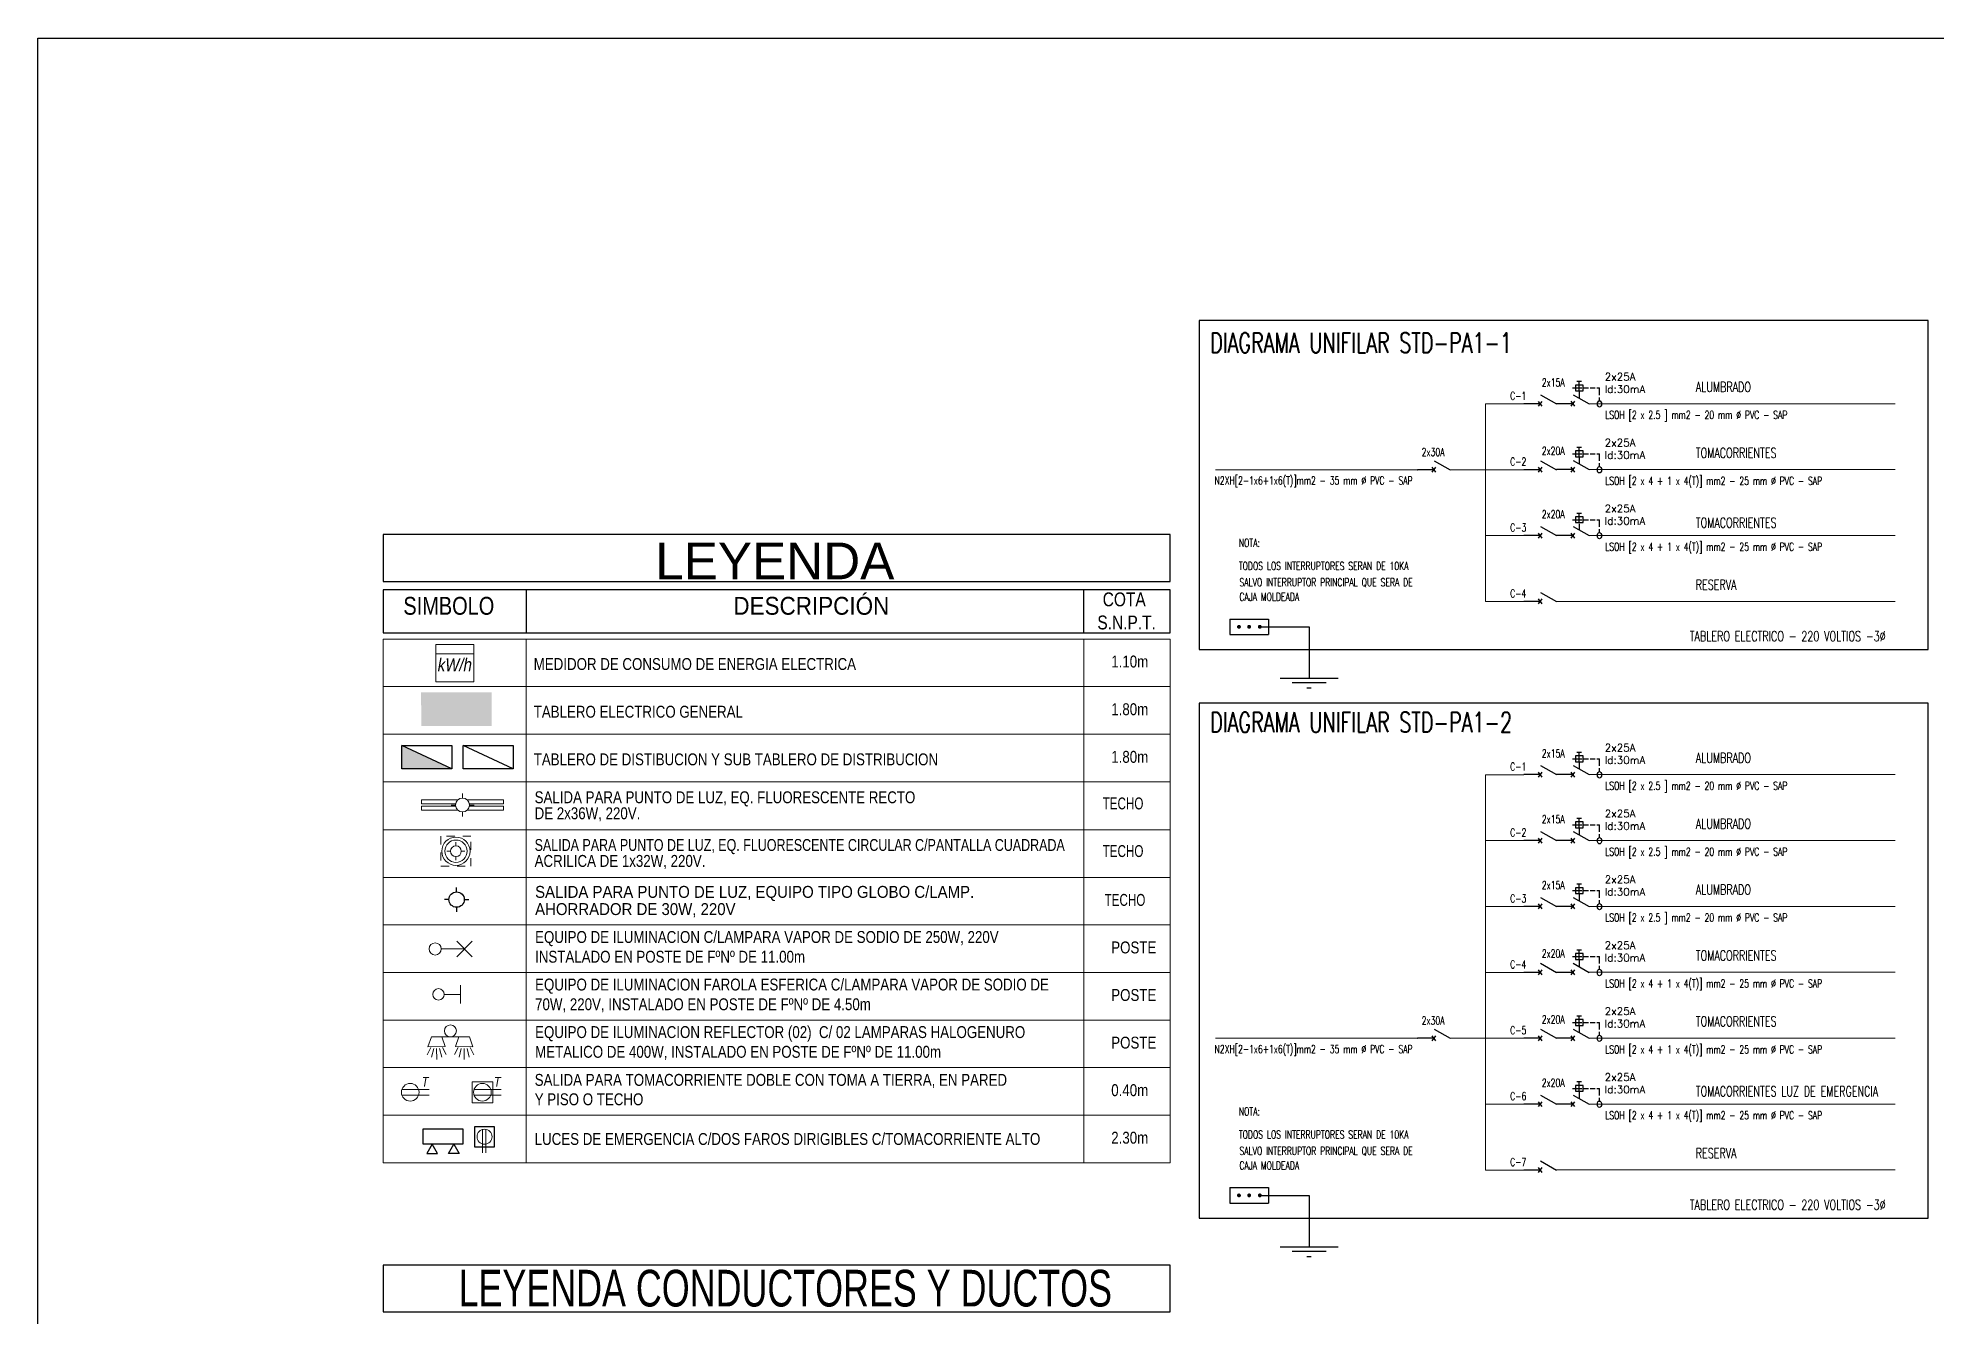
# Model space of a CAD drawing. Header units: millimetres. Extents: x 3354 to 3637, y 1117 to 1358.
# Drawn here: x 3353.99 to 3377.47, y 1182.05 to 1197.85 of the extents above; entities that cross this region are included whole.
import ezdxf

# ---------------------------------------------------------------- set-up
doc = ezdxf.new("R2010")
doc.units = ezdxf.units.MM
for name, pattern in [('CONTINUA', [0]), ('HIDDEN2', [0.1875, 0.125, -0.0625]), ('TRAZOS1', [0.15, 0.1, -0.05])]:
    doc.linetypes.add(name, pattern=pattern)
for name, color, linetype, lineweight in [('06- DIAFRAMA UNIFILARES', 44, 'HIDDEN2', 15), ('ACCESORIO', 4, 'Continuous', 20), ('ACCESORIOS', 4, 'Continuous', 18), ('CAB30mm', 60, 'Continuous', 30), ('columnas', 1, 'Continuous', 5), ('FIERR2', 41, 'Continuous', 20), ('LAMPARAS', 2, 'Continuous', 13), ('LAMPARAS AHORRADORAS', 2, 'Continuous', 20), ('SANIT', 160, 'Continuous', 60), ('TABLERO', 122, 'Continuous', 25)]:
    doc.layers.add(name, color=color, linetype=linetype, lineweight=lineweight)
for name, color, linetype in [('06-LNA FZA', 150, 'Continuous'), ('10LAUXILIAR', 1, 'Continuous'), ('40ALUMBRADO', 5, 'Continuous'), ('B-NOTAS', 7, 'Continuous'), ('EQUIPOS', 4, 'Continuous'), ('G-TEXTOS-NOTAS', 7, 'Continuous'), ('LUMINARIAS', 2, 'Continuous')]:
    doc.layers.add(name, color=color, linetype=linetype)
doc.layers.add('texto', color=7, linetype='Continuous', lineweight=9, true_color=0x000000)
doc.styles.add('50-NOTAS', font='romans.shx', dxfattribs={"height": 0.1})
doc.styles.add('B-NOTAS', font='romans.shx', dxfattribs={"width": 0.8, "height": 2.5})
doc.styles.add('BYE', font='ARIALN.TTF', dxfattribs={"oblique": 10, "height": 2})
doc.styles.add('NPT', font='arial.ttf', dxfattribs={"height": 0.1})
doc.styles.get("Standard").update_dxf_attribs({"font": 'arial.ttf'})

# ---------------------------------------------------------------- blocks, each defined once
blk = doc.blocks.new('SC')
at = {"layer": '06-LNA FZA'}
for p, q in [((-0.432, 0.057), (-0.342, -0.059)), ((-0.342, 0.057), (-0.432, -0.059)), ((-0.374, 0.211), (0, -0.001)), ((-0.387, -0.001), (-0.765, -0.001))]:
    blk.add_line(p, q, dxfattribs=at)
blk = doc.blocks.new('DIFERENCIAL')
at = {"color": 1, "linetype": 'Continuous', "ltscale": 0.1}
for p, q in [((-0.642, 0.319), (-0.602, 0.319)), ((-0.58, 0.319), (-0.504, 0.319)), ((-0.509, 0.412), (-0.575, 0.412)), ((-0.542, 0.281), (-0.542, 0.356)), ((-0.48, 0.319), (-0.407, 0.319)), ((-0.385, 0.319), (-0.31, 0.319)), ((-0.287, 0.319), (-0.248, 0.319)), ((-0.248, 0.216), (-0.248, 0.319)), ((-0.248, 0.134), (-0.248, 0.183))]:
    blk.add_line(p, q, dxfattribs=at)
blk.add_lwpolyline([(-0.596, 0.276), (-0.486, 0.276), (-0.486, 0.361), (-0.596, 0.361)], close=True, dxfattribs=at)
for points in [[(-0.542, 0.376), (-0.542, 0.412)], [(-0.542, 0.261), (-0.542, 0.171)]]:
    blk.add_lwpolyline(points, dxfattribs=at)
blk.add_ellipse((-0.248, 0.087), major_axis=(0, -0.0467), ratio=0.654896, dxfattribs=at)
at = {"layer": 'G-TEXTOS-NOTAS', "style": '50-NOTAS'}
for s, p in [('2x25A', (-0.172, 0.427)), ('Id:30mA', (-0.172, 0.247))]:
    blk.add_text(s, height=0.11, dxfattribs=at).set_placement(p)
blk = doc.blocks.new('ID')
at = {"color": 1, "linetype": 'Continuous', "ltscale": 0.1}
for p, q in [((3472.703, 1590.813), (3472.737, 1590.813)), ((3472.756, 1590.813), (3472.82, 1590.813)), ((3472.816, 1590.892), (3472.76, 1590.892)), ((3472.788, 1590.781), (3472.788, 1590.845)), ((3472.841, 1590.813), (3472.903, 1590.813)), ((3472.922, 1590.813), (3472.986, 1590.813)), ((3473.005, 1590.813), (3473.038, 1590.813)), ((3473.038, 1590.725), (3473.038, 1590.813)), ((3473.038, 1590.655), (3473.038, 1590.697))]:
    blk.add_line(p, q, dxfattribs=at)
blk.add_lwpolyline([(3472.742, 1590.777), (3472.835, 1590.777), (3472.835, 1590.849), (3472.742, 1590.849)], close=True, dxfattribs=at)
for points in [[(3472.788, 1590.862), (3472.788, 1590.892)], [(3472.788, 1590.764), (3472.788, 1590.687)]]:
    blk.add_lwpolyline(points, dxfattribs=at)
blk.add_ellipse((3473.038, 1590.616), major_axis=(0, -0.0398), ratio=0.654896, dxfattribs=at)
at = {"layer": 'G-TEXTOS-NOTAS', "style": '50-NOTAS'}
for s, p in [('2x25A', (3473.103, 1590.905)), ('Id:30mA', (3473.103, 1590.752))]:
    blk.add_text(s, height=0.0937, dxfattribs=at).set_placement(p)
blk = doc.blocks.new('TABLERO ELECTRICO')
at = {"layer": 'TABLERO'}
blk.add_hatch(color=256, dxfattribs=at).paths.add_polyline_path([(138.888, 62.418), (138.888, 61.688), (139.228, 62.418)])
blk.add_line((138.888, 61.688), (139.228, 62.418), dxfattribs=at)
blk.add_lwpolyline([(139.228, 62.418), (139.228, 61.688), (138.888, 61.688), (138.888, 62.418)], close=True, dxfattribs=at)
blk = doc.blocks.new('tomacorriente')
at = {"layer": 'ACCESORIOS'}
for p, q in [((192.164, 54.007), (192.389, 54.007)), ((192.164, 53.958), (192.389, 53.958))]:
    blk.add_line(p, q, dxfattribs=at)
blk.add_circle((192.232, 53.983), 0.0729, dxfattribs=at)
at = {"layer": 'ACCESORIOS', "style": 'BYE', "oblique": 10}
blk.add_text('T', height=0.0794, dxfattribs=at).set_placement((192.322, 54.03))
blk = doc.blocks.new('MEDIDOR ELECTRICO')
at = {"layer": 'ACCESORIO', "linetype": 'Continuous', "lineweight": 20, "ltscale": 0.1}
blk.add_line((3557.225, 1214.428), (3557.835, 1214.428), dxfattribs=at)
blk.add_lwpolyline([(3557.225, 1214.58), (3557.835, 1214.58), (3557.835, 1213.977), (3557.225, 1213.977)], close=True, dxfattribs=at)
at = {"layer": 'ACCESORIO', "linetype": 'Continuous', "lineweight": 20, "ltscale": 0.1, "style": 'BYE', "oblique": 10}
blk.add_text('kW/h', height=0.2098, dxfattribs=at).set_placement((3557.244, 1214.148))
blk = doc.blocks.new('fl')
at = {"layer": 'LAMPARAS AHORRADORAS'}
for p, q in [((3552.821, 1728.15), (3552.754, 1728.15)), ((3552.922, 1728.251), (3552.922, 1728.318)), ((3553.023, 1728.15), (3553.09, 1728.15)), ((3552.922, 1728.049), (3552.922, 1727.982))]:
    blk.add_line(p, q, dxfattribs=at)
for points in [[(3552.906, 1728.249), (3552.906, 1728.75), (3552.846, 1728.75), (3552.846, 1728.216)], [(3552.938, 1728.249), (3552.938, 1728.75), (3552.998, 1728.75), (3552.998, 1728.216)], [(3552.846, 1728.084), (3552.846, 1727.55), (3552.906, 1727.55), (3552.906, 1728.05)], [(3552.998, 1728.084), (3552.998, 1727.55), (3552.938, 1727.55), (3552.938, 1728.05)]]:
    blk.add_lwpolyline(points, dxfattribs=at)
blk.add_circle((3552.922, 1728.15), 0.101, dxfattribs=at)
blk = doc.blocks.new('FLUORESCENTE CIRCULAR')
at = {"layer": 'LAMPARAS'}
for p, q in [((-792.671, 1801.4), (-792.719, 1801.4)), ((-792.598, 1801.472), (-792.598, 1801.521)), ((-792.526, 1801.4), (-792.478, 1801.4)), ((-792.598, 1801.328), (-792.598, 1801.28))]:
    blk.add_line(p, q, dxfattribs=at)
at = {"layer": 'LAMPARAS', "linetype": 'TRAZOS1', "ltscale": 0.75}
blk.add_lwpolyline([(-792.798, 1801.6), (-792.798, 1801.2), (-792.398, 1801.2), (-792.398, 1801.6)], close=True, dxfattribs=at)
at = {"layer": 'LAMPARAS'}
for radius in [0.189, 0.149, 0.0723]:
    blk.add_circle((-792.598, 1801.4), radius, dxfattribs=at)
blk = doc.blocks.new('reflect')
at = {"layer": 'LAMPARAS'}
for p, q in [((-0.507, 0.787, 0.008), (-0.813, 0.786, 0.016)), ((-0.501, 0.869, 0.008), (-0.751, 0.931, 0.014)), ((-0.501, 0.706, 0.008), (-0.75, 0.642, 0.014)), ((-0.477, 0.955, 0.007), (-0.677, 1.059, 0.012)), ((-0.476, 0.619, 0.007), (-0.676, 0.514, 0.012)), ((-0.451, 1.032, 0.007), (-0.174, 0.936)), ((-0.449, 0.543, 0.007), (-0.451, 1.032, 0.007)), ((-0.449, 0.543, 0.007), (-0.173, 0.64)), ((-0.174, 0.399), (-0.174, 0.936)), ((-0.173, 0.64), (-0.174, 0.936)), ((-0.507, 0.011, 0.008), (-0.813, 0.012, 0.016)), ((-0.501, 0.093, 0.008), (-0.75, 0.156, 0.014)), ((-0.476, 0.179, 0.007), (-0.676, 0.284, 0.012)), ((-0.449, 0.255, 0.007), (-0.451, -0.233, 0.007)), ((-0.449, 0.255, 0.007), (-0.173, 0.158)), ((-0.174, 0.399), (-0.174, -0.138)), ((-0.173, 0.158), (-0.174, -0.138)), ((-0.501, -0.07, 0.008), (-0.751, -0.132, 0.014)), ((-0.477, -0.157, 0.007), (-0.677, -0.261, 0.012)), ((-0.451, -0.233, 0.007), (-0.174, -0.138))]:
    blk.add_line(p, q, dxfattribs=at)
blk.add_circle((-0.005, 0.399), 0.169, dxfattribs=at)
blk = doc.blocks.new('T')
at = {"color": 4, "linetype": 'Continuous', "lineweight": 20, "ltscale": 0.1}
for p, q in [((-49.222, 238.573), (-49.433, 238.573)), ((-49.222, 238.544), (-49.433, 238.544))]:
    blk.add_line(p, q, dxfattribs=at)
blk.add_circle((-49.289, 238.556), 0.0671, dxfattribs=at)

msp = doc.modelspace()

# ---------------------------------------------------------------- hatches: boundary and pattern name
at = {"layer": 'TABLERO', "linetype": 'Continuous'}
h = msp.add_hatch(color=256, dxfattribs=at)
h.dxf.hatch_style = 1
h.paths.add_polyline_path([(3359.604, 1189.344), (3359.603, 1189.76), (3359.166, 1189.76), (3358.73, 1189.759), (3358.731, 1189.344)])

# ---------------------------------------------------------------- linework, layer by layer
at = {"ltscale": 2}
msp.add_lwpolyline([(3353.989, 1197.853), (3406.982, 1197.853), (3406.982, 1161.749), (3353.989, 1161.749)], close=True, dxfattribs=at)
at = {"color": 2, "lineweight": 25}
for points in [[(3359.247, 1184.174), (3358.754, 1184.174), (3358.754, 1184.362), (3359.247, 1184.362)], [(3358.867, 1184.174), (3358.799, 1184.057), (3358.934, 1184.057)], [(3359.134, 1184.174), (3359.202, 1184.057), (3359.067, 1184.057)]]:
    msp.add_lwpolyline(points, close=True, dxfattribs=at)
msp.add_lwpolyline([(3359.637, 1184.387), (3359.389, 1184.387), (3359.389, 1184.138), (3359.637, 1184.138)], close=True)
at = {"layer": '06- DIAFRAMA UNIFILARES', "color": 150, "linetype": 'CONTINUA'}
for p, q in [((3371.898, 1193.329), (3371.898, 1190.884)), ((3372.373, 1193.329), (3371.898, 1193.329)), ((3373.181, 1193.33), (3376.968, 1193.33)), ((3371.06, 1192.514), (3368.559, 1192.514)), ((3371.898, 1192.514), (3371.461, 1192.514)), ((3372.373, 1192.514), (3371.898, 1192.514)), ((3373.181, 1192.515), (3376.968, 1192.515)), ((3372.373, 1191.699), (3371.898, 1191.699)), ((3373.181, 1191.7), (3376.968, 1191.7)), ((3372.373, 1190.884), (3371.898, 1190.884)), ((3372.775, 1190.885), (3376.968, 1190.885)), ((3371.898, 1188.742), (3371.898, 1183.852)), ((3372.373, 1188.742), (3371.898, 1188.742)), ((3373.181, 1188.743), (3376.968, 1188.743)), ((3372.373, 1187.927), (3371.898, 1187.927)), ((3373.181, 1187.928), (3376.968, 1187.928)), ((3372.373, 1187.112), (3371.898, 1187.112)), ((3373.181, 1187.113), (3376.968, 1187.113)), ((3372.373, 1186.297), (3371.898, 1186.297)), ((3373.181, 1186.298), (3376.968, 1186.298)), ((3371.06, 1185.482), (3368.559, 1185.482)), ((3371.898, 1185.482), (3371.461, 1185.482)), ((3372.373, 1185.482), (3371.898, 1185.482)), ((3373.181, 1185.483), (3376.968, 1185.483)), ((3372.373, 1184.667), (3371.898, 1184.667)), ((3373.181, 1184.668), (3376.968, 1184.668)), ((3372.373, 1183.852), (3371.898, 1183.852)), ((3372.775, 1183.853), (3376.968, 1183.853))]:
    msp.add_line(p, q, dxfattribs=at)
at = {"layer": '10LAUXILIAR', "color": 3, "linetype": 'Continuous'}
for p, q in [((3368.734, 1190.667, -1.41), (3369.214, 1190.667, -1.41)), ((3368.734, 1190.667, -1.41), (3368.734, 1190.475, -1.41)), ((3369.214, 1190.667, -1.41), (3369.214, 1190.475, -1.41)), ((3368.734, 1190.475, -1.41), (3369.214, 1190.475, -1.41)), ((3369.118, 1190.571, -1.41), (3369.717, 1190.571, -1.41)), ((3369.717, 1190.571, -1.41), (3369.717, 1189.936, -1.41)), ((3369.357, 1189.936, -1.41), (3370.077, 1189.936, -1.41)), ((3369.508, 1189.881, -1.41), (3369.925, 1189.881, -1.41)), ((3369.689, 1189.816, -1.41), (3369.743, 1189.816, -1.41)), ((3368.734, 1183.635, -1.41), (3369.214, 1183.635, -1.41)), ((3368.734, 1183.635, -1.41), (3368.734, 1183.443, -1.41)), ((3369.214, 1183.635, -1.41), (3369.214, 1183.443, -1.41)), ((3368.734, 1183.443, -1.41), (3369.214, 1183.443, -1.41)), ((3369.118, 1183.539, -1.41), (3369.717, 1183.539, -1.41)), ((3369.717, 1183.539, -1.41), (3369.717, 1182.904, -1.41)), ((3369.357, 1182.904, -1.41), (3370.077, 1182.904, -1.41)), ((3369.508, 1182.85, -1.41), (3369.925, 1182.85, -1.41)), ((3369.689, 1182.784, -1.41), (3369.743, 1182.784, -1.41))]:
    msp.add_line(p, q, dxfattribs=at)
at = {"layer": '10LAUXILIAR', "color": 3, "linetype": 'Continuous', "const_width": 0.024}
for points in [[(3368.836, 1190.571, 1), (3368.86, 1190.571, 1)], [(3368.962, 1190.571, 1), (3368.986, 1190.571, 1)], [(3369.094, 1190.571, 1), (3369.118, 1190.571, 1)], [(3368.836, 1183.539, 1), (3368.86, 1183.539, 1)], [(3368.962, 1183.539, 1), (3368.986, 1183.539, 1)], [(3369.094, 1183.539, 1), (3369.118, 1183.539, 1)]]:
    msp.add_lwpolyline(points, format="xyb", close=True, dxfattribs=at)
at = {"layer": '40ALUMBRADO'}
for points in [[(3377.374, 1194.359), (3368.357, 1194.359), (3368.357, 1190.291), (3377.374, 1190.291)], [(3377.374, 1189.628), (3368.357, 1189.628), (3368.357, 1183.259), (3377.374, 1183.259)]]:
    msp.add_lwpolyline(points, close=True, dxfattribs=at)
for points in [[(3371.06, 1192.514), (3371.058, 1192.514), (3371.058, 1192.514), (3371.06, 1192.514)], [(3371.461, 1192.514), (3371.462, 1192.514), (3371.462, 1192.514), (3371.461, 1192.514)], [(3371.06, 1185.483), (3371.058, 1185.483), (3371.058, 1185.482), (3371.06, 1185.482)], [(3371.461, 1185.482), (3371.462, 1185.482), (3371.462, 1185.483), (3371.461, 1185.483)]]:
    msp.add_lwpolyline(points, dxfattribs=at)
at = {"layer": 'ACCESORIOS'}
msp.add_lwpolyline([(3359.617, 1184.942), (3359.36, 1184.942), (3359.36, 1184.685), (3359.617, 1184.685)], close=True, dxfattribs=at)
at = {"layer": 'CAB30mm'}
for p, q in [((3360.03, 1191.03), (3360.03, 1190.495)), ((3366.93, 1190.495), (3366.93, 1191.03))]:
    msp.add_line(p, q, dxfattribs=at)
for points in [[(3358.262, 1191.132), (3367.999, 1191.132), (3367.999, 1191.711), (3358.262, 1191.711)], [(3358.262, 1190.495), (3367.999, 1190.495), (3367.999, 1191.03), (3358.262, 1191.03)], [(3358.261, 1182.098), (3367.998, 1182.098), (3367.998, 1182.677), (3358.261, 1182.677)]]:
    msp.add_lwpolyline(points, close=True, dxfattribs=at)
at = {"layer": 'FIERR2'}
for p, q in [((3358.261, 1190.42), (3358.261, 1183.94)), ((3358.261, 1190.42), (3367.999, 1190.42)), ((3360.03, 1190.42), (3360.03, 1183.94)), ((3366.93, 1190.42), (3366.93, 1183.94)), ((3367.999, 1190.42), (3367.999, 1183.94)), ((3358.261, 1189.831), (3367.999, 1189.831)), ((3358.261, 1189.242), (3367.999, 1189.242)), ((3358.261, 1188.653), (3367.999, 1188.653)), ((3358.261, 1188.062), (3367.999, 1188.062)), ((3358.261, 1187.472), (3367.999, 1187.472)), ((3358.261, 1186.884), (3367.999, 1186.884)), ((3358.261, 1186.884), (3367.999, 1186.884)), ((3358.261, 1186.296), (3367.999, 1186.296)), ((3358.261, 1185.708), (3367.999, 1185.708)), ((3358.261, 1185.119), (3367.999, 1185.119)), ((3358.261, 1184.531), (3367.999, 1184.531)), ((3358.261, 1183.94), (3367.999, 1183.94))]:
    msp.add_line(p, q, dxfattribs=at)
at = {"layer": 'LAMPARAS'}
for p, q in [((3359.362, 1186.684), (3359.17, 1186.491)), ((3359.17, 1186.684), (3359.362, 1186.491)), ((3358.98, 1186.587), (3359.266, 1186.587)), ((3359.216, 1185.912), (3359.216, 1186.138)), ((3359.016, 1186.025), (3359.216, 1186.025))]:
    msp.add_line(p, q, dxfattribs=at)
for centre, radius in [((3358.904, 1186.587), 0.0752), ((3358.945, 1186.025), 0.0707)]:
    msp.add_circle(centre, radius, dxfattribs=at)
at = {"layer": 'LUMINARIAS'}
for p, q in [((3359.169, 1187.292), (3359.169, 1187.348)), ((3359.074, 1187.197), (3359.018, 1187.197)), ((3359.169, 1187.103), (3359.169, 1187.046)), ((3359.264, 1187.197), (3359.32, 1187.197))]:
    msp.add_line(p, q, dxfattribs=at)
msp.add_circle((3359.169, 1187.197), 0.0947, dxfattribs=at)
at = {"layer": 'TABLERO'}
msp.add_line((3359.869, 1188.816), (3359.252, 1189.104), dxfattribs=at)
msp.add_lwpolyline([(3359.252, 1189.104), (3359.869, 1189.104), (3359.869, 1188.816), (3359.252, 1188.816)], close=True, dxfattribs=at)

# ---------------------------------------------------------------- block references
at = {"color": 4, "lineweight": 25, "xscale": 1.386000000000458, "yscale": 1.386000000000458, "zscale": 1.386000000000458, "rotation": 90}
msp.add_blockref('T', (3690.153, 1252.579), dxfattribs=at)
at = {"layer": '06- DIAFRAMA UNIFILARES', "color": 1, "linetype": 'CONTINUA', "xscale": 0.5280000000003002, "yscale": 0.5280000000003002, "zscale": 0.5280000000003002}
for p in [(3372.777, 1193.329), (3373.181, 1193.33), (3371.462, 1192.514), (3372.777, 1192.514), (3373.181, 1192.515), (3372.777, 1191.699), (3373.181, 1191.7), (3372.777, 1190.885), (3372.777, 1188.743), (3373.181, 1188.743), (3372.777, 1187.928), (3373.181, 1187.928), (3372.777, 1187.113), (3373.181, 1187.113), (3372.777, 1186.298), (3373.181, 1186.298), (3371.462, 1185.483), (3372.777, 1185.483), (3373.181, 1185.483), (3372.777, 1184.668), (3373.181, 1184.668), (3372.777, 1183.853)]:
    msp.add_blockref('SC', p, dxfattribs=at)
at = {"layer": '40ALUMBRADO'}
for p in [(-99.73, -398.103), (-99.73, -398.103), (-99.73, -398.918), (-99.73, -398.918), (-99.73, -404.32), (-99.73, -404.32), (-99.73, -405.135), (-99.73, -405.135), (-99.73, -405.95), (-99.73, -405.95)]:
    msp.add_blockref('ID', p, dxfattribs=at)
at = {"layer": 'ACCESORIOS'}
for name, p, xscale, yscale, zscale in [('MEDIDOR ELECTRICO', (619.847, 255.127), 0.7700000000000001, 0.7700000000000001, 0.7700000000000001), ('tomacorriente', (3072.031, 1104.341), 1.49072, 1.49072, 1.49072), ('tomacorriente', (3072.924, 1104.341), 1.49072, 1.49072, 1.49072)]:
    msp.add_blockref(name, p, dxfattribs=dict(at, xscale=xscale, yscale=yscale, zscale=zscale))
at = {"layer": 'EQUIPOS', "color": 3, "xscale": 0.8522151218380829, "yscale": 0.8522151218380829, "zscale": 0.8522151218380829}
for p in [(3373.52, 1193.253), (3373.52, 1188.666), (3373.52, 1187.851), (3373.52, 1187.036)]:
    msp.add_blockref('DIFERENCIAL', p, dxfattribs=at)
at = {"layer": 'LAMPARAS'}
for name, p, xscale, yscale, zscale, rotation in [('fl', (4822.985, -1820.958), 0.847, 0.847, 0.847, 90), ('reflect', (3359.267, 1185.576), 0.4385390625000001, 0.4385390625000001, 0.4385390625000001, 89.99999999999999)]:
    msp.add_blockref(name, p, dxfattribs=dict(at, xscale=xscale, yscale=yscale, zscale=zscale, rotation=rotation))
at = {"layer": 'LAMPARAS', "xscale": 0.9239999999999998, "yscale": 0.9239999999999998, "zscale": 0.9239999999999998}
msp.add_blockref('FLUORESCENTE CIRCULAR', (4091.521, -476.698), dxfattribs=at)
at = {"layer": 'TABLERO', "xscale": 0.8456448000000001, "yscale": 0.8456448000000001, "zscale": 0.8456448000000001, "rotation": 90}
msp.add_blockref('TABLERO ELECTRICO', (3411.276, 1071.366), dxfattribs=at)

# ---------------------------------------------------------------- texts
at = {"layer": 'B-NOTAS', "style": 'B-NOTAS', "width": 0.7}
for s, height, p in [('DIAGRAMA UNIFILAR STD-PA1-1', 0.2475, (3368.492, 1193.96)), ('2x15A', 0.099, (3372.595, 1193.543)), ('ALUMBRADO ', 0.1237, (3374.5, 1193.475)), ('LSOH [2 x 2.5 ] mm2 - 20 mm %%C PVC - SAP', 0.099, (3373.379, 1193.142)), ('2x30A', 0.099, (3371.109, 1192.683)), ('2x20A', 0.099, (3372.595, 1192.697)), ('TOMACORRIENTES', 0.12375, (3374.5, 1192.66)), ('N2XH[2-1x6+1x6(T)]mm2 - 35 mm %%C PVC - SAP', 0.099, (3368.546, 1192.331, 1.41)), ('LSOH [2 x 4 + 1 x 4(T)] mm2 - 25 mm %%C PVC - SAP', 0.099, (3373.379, 1192.327)), ('2x20A', 0.099, (3372.595, 1191.913)), ('2x20A', 0.099, (3372.595, 1191.913)), ('TOMACORRIENTES', 0.12375, (3374.5, 1191.796)), ('NOTA:', 0.099, (3368.846, 1191.559)), ('LSOH [2 x 4 + 1 x 4(T)] mm2 - 25 mm %%C PVC - SAP', 0.099, (3373.379, 1191.512)), ('TODOS LOS INTERRUPTORES SERAN DE 10KA', 0.099, (3368.846, 1191.274)), ('SALVO INTERRUPTOR PRINCIPAL QUE SERA DE ', 0.099, (3368.854, 1191.072)), ('RESERVA', 0.1237, (3374.5, 1191.03)), ('CAJA MOLDEADA', 0.099, (3368.854, 1190.892)), ('TABLERO ELECTRICO - 220 VOLTIOS -3Ø', 0.12375, (3374.425, 1190.393, -1.41)), ('DIAGRAMA UNIFILAR STD-PA1-2', 0.2475, (3368.492, 1189.266)), ('2x15A', 0.099, (3372.595, 1188.956)), ('ALUMBRADO ', 0.1237, (3374.5, 1188.888)), ('LSOH [2 x 2.5 ] mm2 - 20 mm %%C PVC - SAP', 0.099, (3373.379, 1188.555)), ('2x15A', 0.099, (3372.595, 1188.141)), ('ALUMBRADO ', 0.1237, (3374.5, 1188.074)), ('LSOH [2 x 2.5 ] mm2 - 20 mm %%C PVC - SAP', 0.099, (3373.379, 1187.74)), ('2x15A', 0.099, (3372.595, 1187.327)), ('ALUMBRADO ', 0.1237, (3374.5, 1187.259)), ('LSOH [2 x 2.5 ] mm2 - 20 mm %%C PVC - SAP', 0.099, (3373.379, 1186.925)), ('2x20A', 0.099, (3372.595, 1186.48)), ('TOMACORRIENTES', 0.12375, (3374.5, 1186.444)), ('LSOH [2 x 4 + 1 x 4(T)] mm2 - 25 mm %%C PVC - SAP', 0.099, (3373.379, 1186.11)), ('2x30A', 0.099, (3371.109, 1185.651)), ('2x20A', 0.099, (3372.595, 1185.666)), ('TOMACORRIENTES', 0.12375, (3374.5, 1185.629)), ('N2XH[2-1x6+1x6(T)]mm2 - 35 mm %%C PVC - SAP', 0.099, (3368.546, 1185.299, 1.41)), ('LSOH [2 x 4 + 1 x 4(T)] mm2 - 25 mm %%C PVC - SAP', 0.099, (3373.379, 1185.295)), ('2x20A', 0.099, (3372.595, 1184.882)), ('2x20A', 0.099, (3372.595, 1184.882)), ('TOMACORRIENTES LUZ DE EMERGENCIA', 0.12375, (3374.5, 1184.764)), ('NOTA:', 0.099, (3368.846, 1184.528)), ('LSOH [2 x 4 + 1 x 4(T)] mm2 - 25 mm %%C PVC - SAP', 0.099, (3373.379, 1184.48)), ('TODOS LOS INTERRUPTORES SERAN DE 10KA', 0.099, (3368.846, 1184.242)), ('SALVO INTERRUPTOR PRINCIPAL QUE SERA DE ', 0.099, (3368.854, 1184.04)), ('RESERVA', 0.1237, (3374.5, 1183.999)), ('CAJA MOLDEADA', 0.099, (3368.854, 1183.86)), ('TABLERO ELECTRICO - 220 VOLTIOS -3Ø', 0.12375, (3374.425, 1183.361, -1.41))]:
    msp.add_text(s, height=height, dxfattribs=at).set_placement(p)
at = {"layer": 'B-NOTAS', "ltscale": 0.25, "style": 'B-NOTAS', "width": 0.7}
for s, p in [('C-1', (3372.204, 1193.378)), ('C-2', (3372.204, 1192.564)), ('C-3', (3372.204, 1191.749)), ('C-4', (3372.204, 1190.934)), ('C-1', (3372.204, 1188.792)), ('C-2', (3372.204, 1187.977)), ('C-3', (3372.204, 1187.162)), ('C-4', (3372.204, 1186.347)), ('C-5', (3372.204, 1185.532)), ('C-6', (3372.204, 1184.717)), ('C-7', (3372.204, 1183.902))]:
    msp.add_text(s, height=0.099, dxfattribs=at).set_placement(p)
at = {"layer": 'columnas', "lineweight": 60, "style": 'NPT'}
msp.add_text('LEYENDA', height=0.4537, dxfattribs=at).set_placement((3361.626, 1191.159))
at = {"layer": 'columnas', "lineweight": 60, "style": 'NPT', "width": 0.7}
msp.add_text('LEYENDA CONDUCTORES Y DUCTOS', height=0.45366, dxfattribs=at).set_placement((3359.193, 1182.165))
at = {"layer": 'SANIT', "attachment_point": 1}
for s, insert, char_height, width in [('{\\W0.8;SIMBOLO}', (3358.51, 1190.941), 0.22094, 1.40233), ('{\\W0.9;DESCRIPCIÓN}', (3362.593, 1190.941), 0.22094, 2.78074), (' {\\W0.8;COTA\\PS.N.P.T.}', (3367.096, 1190.996), 0.17145, 2.15786)]:
    msp.add_mtext(s, dxfattribs=dict(at, insert=insert, char_height=char_height, width=width))
at = {"layer": 'texto', "lineweight": 60}
for s, width, p in [('MEDIDOR DE CONSUMO DE ENERGIA ELECTRICA', 0.8, (3360.123, 1190.037)), ('TABLERO ELECTRICO GENERAL', 0.8, (3360.123, 1189.447)), ('TABLERO DE DISTIBUCION Y SUB TABLERO DE DISTRIBUCION', 0.8, (3360.123, 1188.858)), ('SALIDA PARA PUNTO DE LUZ, EQ. FLUORESCENTE RECTO', 0.8, (3360.134, 1188.389)), ('DE 2x36W, 220V.', 0.8, (3360.134, 1188.191)), ('SALIDA PARA PUNTO DE LUZ, EQ. FLUORESCENTE CIRCULAR C/PANTALLA CUADRADA ', 0.75, (3360.134, 1187.799)), ('ACRILICA DE 1x32W, 220V.', 0.8, (3360.134, 1187.602)), ('SALIDA PARA PUNTO DE LUZ, EQUIPO TIPO GLOBO C/LAMP. ', 0.9, (3360.14, 1187.219)), ('AHORRADOR DE 30W, 220V', 0.9, (3360.14, 1187.006)), ('EQUIPO DE ILUMINACION C/LAMPARA VAPOR DE SODIO DE 250W, 220V', 0.8, (3360.14, 1186.661)), ('INSTALADO EN POSTE DE FºNº DE 11.00m', 0.8, (3360.14, 1186.417)), ('EQUIPO DE ILUMINACION FAROLA ESFERICA C/LAMPARA VAPOR DE SODIO DE ', 0.8, (3360.14, 1186.073)), ('70W, 220V, INSTALADO EN POSTE DE FºNº DE 4.50m', 0.8, (3360.14, 1185.829)), ('EQUIPO DE ILUMINACION REFLECTOR (02)  C/ 02 LAMPARAS HALOGENURO', 0.8, (3360.14, 1185.485)), ('METALICO DE 400W, INSTALADO EN POSTE DE FºNº DE 11.00m', 0.8, (3360.14, 1185.241)), ('SALIDA PARA TOMACORRIENTE DOBLE CON TOMA A TIERRA, EN PARED ', 0.8, (3360.135, 1184.894)), ('Y PISO O TECHO', 0.8, (3360.135, 1184.654)), ('LUCES DE EMERGENCIA C/DOS FAROS DIRIGIBLES C/TOMACORRIENTE ALTO', 0.8, (3360.135, 1184.163))]:
    msp.add_text(s, height=0.14729, dxfattribs=dict(at, width=width)).set_placement(p)
at = {"layer": 'texto', "lineweight": 60, "char_height": 0.14729, "width": 0.78169, "attachment_point": 1}
for s, insert in [('{\\W0.8;1.10m}', (3367.268, 1190.215)), ('{\\W0.8;1.80m}', (3367.268, 1189.625)), ('{\\W0.8;1.80m}', (3367.268, 1189.036)), ('{\\fArial|b0|i0|c0|p34;\\W0.7;TECHO}', (3367.162, 1188.46)), ('{\\fArial|b0|i0|c0|p34;\\W0.7;TECHO}', (3367.162, 1187.871)), ('{\\W0.7;TECHO}', (3367.186, 1187.267)), ('{\\W0.8;POSTE}', (3367.268, 1186.679)), ('{\\W0.8;POSTE}', (3367.268, 1186.091)), ('{\\W0.8;POSTE}', (3367.268, 1185.502))]:
    msp.add_mtext(s, dxfattribs=dict(at, insert=insert))
at = {"layer": 'texto', "lineweight": 30, "char_height": 0.14729, "width": 0.78169, "attachment_point": 1}
for s, insert in [('{\\W0.8;0.40m}', (3367.268, 1184.914)), ('{\\W0.8;2.30m}', (3367.268, 1184.326))]:
    msp.add_mtext(s, dxfattribs=dict(at, insert=insert))

doc.saveas('drawing.dxf')
